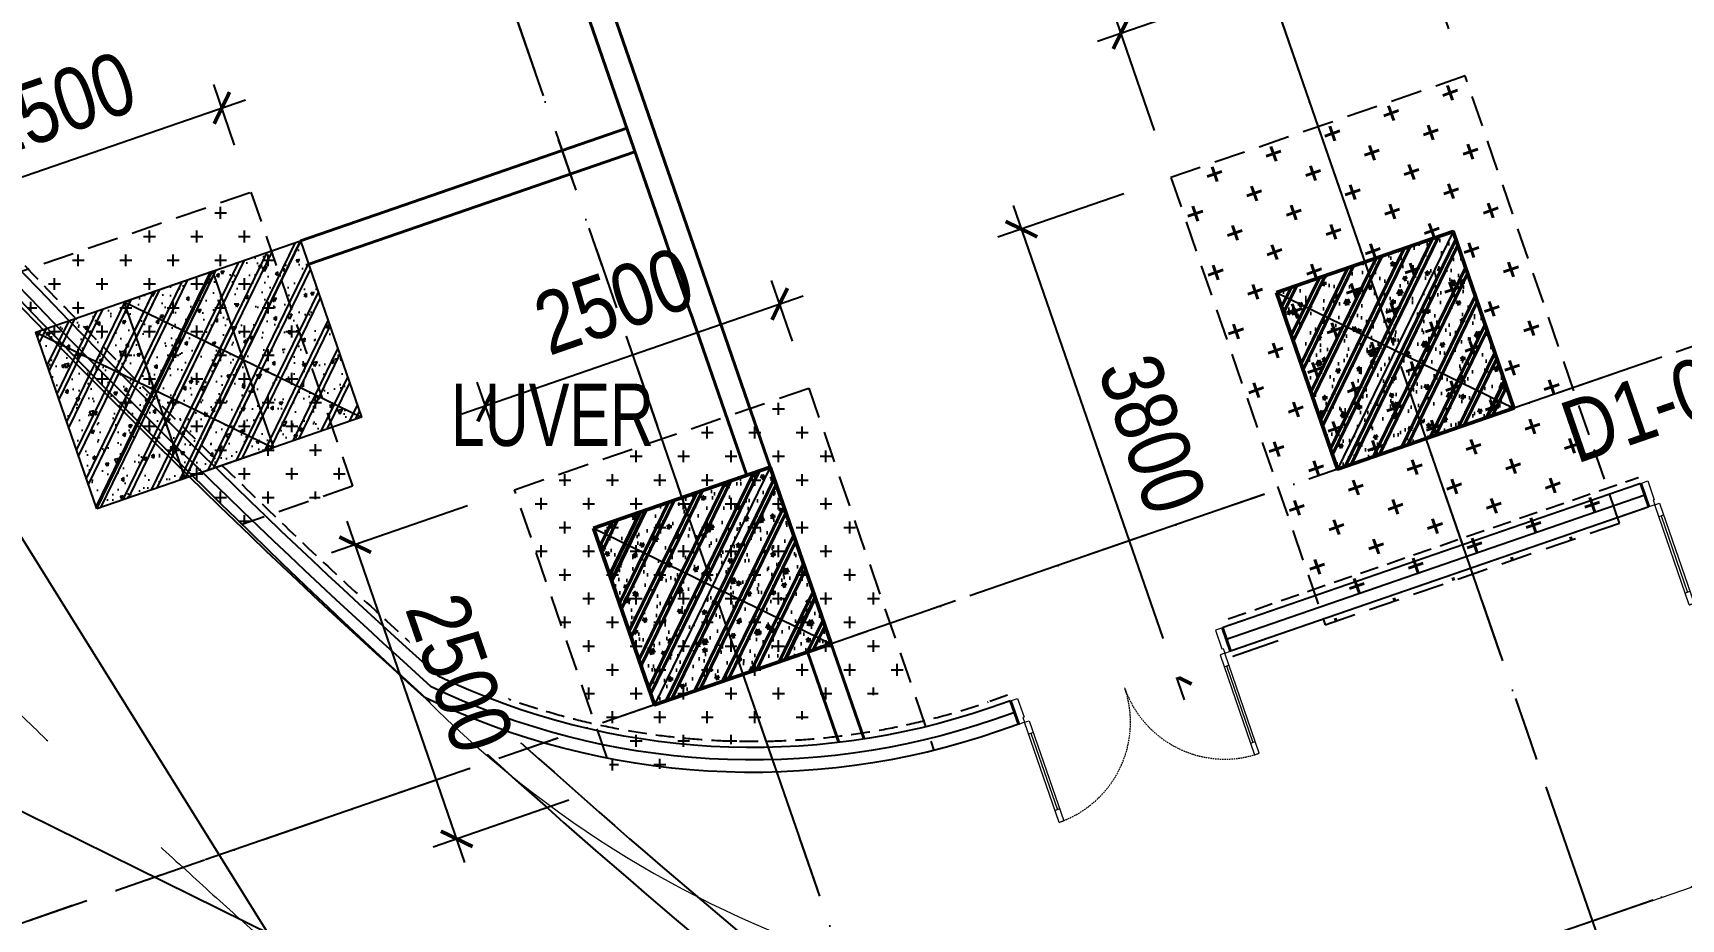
# Model space of a CAD drawing. Header units: millimetres. Extents: x -1534340 to 1713810, y -1348191 to 1114081.
# Drawn here: x 1240370 to 1253604, y -320281 to -313164 of the extents above; entities that cross this region are included whole.
import ezdxf
from ezdxf.enums import TextEntityAlignment as Align

# ---------------------------------------------------------------- set-up
doc = ezdxf.new("R2010")
doc.units = ezdxf.units.MM
doc.header["$LTSCALE"] = 100
doc.set_wipeout_variables(frame=1)
doc.header["$PDMODE"] = 32
doc.header["$PDSIZE"] = 2.5
for name, pattern in [('CENTER2', [1.125, 0.75, -0.125, 0.125, -0.125]), ('DASHED', [4.5, 3, -1.5]), ('HIDDEN', [0.375, 0.25, -0.125]), ('HIDDEN2', [0.1875, 0.125, -0.0625]), ('xref.asix of  podium$0$xref.asix of  podium$0$DASHDOT', [1, 0.5, -0.25, 0, -0.25]), ('Xref.Asix of Basement B2$0$HIDDEN', [0.375, 0.25, -0.125])]:
    doc.linetypes.add(name, pattern=pattern)
for name, color, linetype, lineweight in [('0-Hatch', 250, 'Continuous', 40), ('ccu12-Tencaukien', 9, 'Continuous', 15), ('CUA', 37, 'Continuous', 13), ('KT-Chu viet', 255, 'Continuous', 20), ('KT-Net cat', 1, 'Continuous', 40), ('KT-Net cot vach', 6, 'Continuous', 50), ('KT-Net thay', 7, 'Continuous', 15)]:
    doc.layers.add(name, color=color, linetype=linetype, lineweight=lineweight)
for name, color, linetype in [('0-khuat', 3, 'HIDDEN'), ('A-GLAZ', 135, 'Continuous'), ('ccu11-Khuat', 9, 'DASHED'), ('ccu11-Manh', 8, 'Continuous'), ('ccu12-Hatch', 250, 'Continuous'), ('ccu12-Manh', 8, 'Continuous'), ('ccu12-Text', 31, 'Continuous'), ('ccu12-Thay', 7, 'Continuous'), ('ccu12-Truc', 13, 'CENTER2'), ('KC2-DIM', 251, 'Continuous'), ('KT-Kich thuoc', 9, 'Continuous'), ('xref.asix of  podium$0$xref.asix of  podium$0$AUDIT_I_220805193045-5', 6, 'Continuous'), ('xref.asix of  podium$0$xref.asix of  podium$0$KC2-DIM', 251, 'Continuous'), ('xref.asix of  podium$0$xref.asix of  podium$0$KT-Kich thuoc', 9, 'Continuous'), ('xref.asix of  podium$0$xref.asix of  podium$0$KT-Luoi truc South Tower', 8, 'xref.asix of  podium$0$xref.asix of  podium$0$DASHDOT'), ('xref.asix of  podium$0$xref.asix of  podium$0$KT-Net cot vach', 6, 'Continuous'), ('Xref_ST_MBDV Cot vach 30.7.2022|Xref_ST_MBDV Cot vach 30.7.2022|Xref_ST_MBDV Cot vach 30.7.2022|Xref_ST_MBDV Cot vach 30.7.2022|KC-Betong', 6, 'Continuous')]:
    doc.layers.add(name, color=color, linetype=linetype)
doc.layers.add('Xref.Asix of Basement B2$0$KT-Chi gioi XD', color=7, linetype='Xref.Asix of Basement B2$0$HIDDEN', true_color=0x0066cc)
doc.styles.add('Arial Narrow', font='ARIALN.TTF')
doc.styles.add('Xref_ST_MBDV Cot vach 30.7.2022$0$Arial', font='arial.ttf', dxfattribs={"width": 0.7})
doc.dimstyles.new('ccu12-200', dxfattribs={"dimscale": 200, "dimtxt": 2.5, "dimasz": 1, "dimexe": 1, "dimexo": 2, "dimgap": 1, "dimtad": 1, "dimdec": 0, "dimrnd": 5, "dimdsep": 46, "dimtxsty": 'Arial Narrow', "dimblk": 'ARCHTICK', "dimcen": -1, "dimdle": 1, "dimclrd": 256, "dimclre": 256, "dimclrt": 3, "dimadec": 0, "dimazin": 2, "dimtfac": 0.1, "dimtdec": 0, "dimtmove": 0, "dimatfit": 1, "dimldrblk": 'ARCHTICK', "dimfxl": 1, "dimtvp": 0.8333333333333334, "dimtolj": 1, "dimtzin": 12, "dimarcsym": 0})
pattern_1 = [(49.99999999999999, (550, -550), (286.9040730403014, -25.10085399303804), [30, -330]), (355, (550, -550), (-55.50053344520001, 300.8768534800047), [24, -264]), (100.4514, (573.908672, -552.091736), (231.4037526856086, 275.7758168243814), [25.496076, -280.4568448]), (46.18420000000001, (550, -470), (426.8964194502578, -66.20760573160723), [45, -495]), (96.6356, (585.574698, -475.5173228), (373.8650822194813, 389.6471483601767), [38.2441152, -420.6852]), (351.1842, (550, -470), (373.8647780534509, 389.6474403701299), [36, -396]), (21, (590, -490), (238.7628208473847, -161.0475562661355), [30, -330]), (326.0000000000001, (590, -490), (97.32613276863269, 290.0600180187412), [24, -264]), (71.4514, (609.8968932, -503.4206424), (336.089051432596, 129.012198683981), [25.496076, -280.4568448]), (37.50000000000001, (550, -550), (4.863942126916267, 133.1575415325246), [0, -260.8, 0, -268, 0, -265]), (7.499999999999999, (550, -550), (105.2278149768594, 157.7646847529441), [0, -152.8, 0, -254.8, 0, -101]), (327.5, (460.8, -550), (213.5289744689636, -9.021948693751902), [0, -100, 0, -312, 0, -414]), (317.5, (420.8, -550), (233.2744677369545, 40.04199293292709), [0, -130, 0, -207.2, 0, -294]), (45, (550, -550), (-120.2081528017131, 120.2081528017131), []), (45, (550, -501), (-120.2081528017131, 120.2081528017131), [])]
pattern_2 = [(49.99999999999999, (550.0000000000146, 1549.999999999985), (286.9040730403014, -25.10085399303804), [30, -330]), (355, (550.0000000000146, 1549.999999999985), (-55.50053344520001, 300.8768534800047), [24, -264]), (100.4514, (573.9086720000146, 1547.908263999985), (231.4037526856086, 275.7758168243814), [25.496076, -280.4568448]), (46.18420000000001, (550.0000000000146, 1629.999999999985), (426.8964194502578, -66.20760573160723), [45, -495]), (96.6356, (585.5746980000147, 1624.482677199985), (373.8650822194813, 389.6471483601767), [38.2441152, -420.6852]), (351.1842, (550.0000000000146, 1629.999999999985), (373.8647780534509, 389.6474403701299), [36, -396]), (21, (590.0000000000146, 1609.999999999985), (238.7628208473847, -161.0475562661355), [30, -330]), (326.0000000000001, (590.0000000000146, 1609.999999999985), (97.32613276863269, 290.0600180187412), [24, -264]), (71.4514, (609.8968932000146, 1596.579357599985), (336.089051432596, 129.012198683981), [25.496076, -280.4568448]), (37.50000000000001, (550.0000000000146, 1549.999999999985), (4.863942126916267, 133.1575415325246), [0, -260.8, 0, -268, 0, -265]), (7.499999999999999, (550.0000000000146, 1549.999999999985), (105.2278149768594, 157.7646847529441), [0, -152.8, 0, -254.8, 0, -101]), (327.5, (460.8000000000145, 1549.999999999985), (213.5289744689636, -9.021948693751902), [0, -100, 0, -312, 0, -414]), (317.5, (420.8000000000145, 1549.999999999985), (233.2744677369545, 40.04199293292709), [0, -130, 0, -207.2, 0, -294]), (45, (550.0000000000146, 1549.999999999985), (-120.2081528017131, 120.2081528017131), []), (45, (550.0000000000146, 1598.999999999985), (-120.2081528017131, 120.2081528017131), [])]

# ---------------------------------------------------------------- blocks, each defined once
blk = doc.blocks.new('MBKC-T1-PN')
at = {"layer": '0-Hatch', "ltscale": 2}
h = blk.add_hatch(dxfattribs=at)
h.set_pattern_fill('CROSS', color=256, scale=1000, angle=109.047137953997, style=0)
h.set_pattern_definition([(109.0471379539969, (4052552.280901732, -6953718.288315989), (-317.8990851971258, 154.7261181275824), [124.9999999999995, -374.9999999999979]), (199.0471379539969, (4052590.962431265, -6953638.81354469), (-154.7261181275824, -317.8990851971258), [124.9999999999995, -374.9999999999978])])
h.paths.add_polyline_path([(16906.08992717974, -13576.04895321344), (18146.20537384273, -17168.00018881616), (20509.33139757463, -16352.13537405676), (19269.21595091117, -12760.18413845403)])
at = {"layer": 'ccu12-Hatch', "ltscale": 0.5}
h = blk.add_hatch(dxfattribs=at)
h.set_pattern_fill('CROSS', color=256, scale=30)
h.set_pattern_definition([(0, (-1047218.43611474, 306420.8296897365), (190.5, 190.5), [95.25, -285.75]), (90, (-1047170.81111474, 306373.2046897365), (-190.5, 190.5), [95.25, -285.75])])
edge = h.paths.add_edge_path()
edge.add_arc((58102.95796394604, 33557.60974484443), 69708.63666335103, 223.4577280282086, 225.7354217997561)
edge.add_line((9448.233218529494, -16362.44419553946), (10335.43007841543, -16056.1411397903))
edge.add_line((10335.43007841543, -16056.1411397903), (9519.565243067686, -13693.01512316678))
edge.add_line((9519.565243067686, -13693.01512316678), (7502.71118444996, -14389.33021295874))
h = blk.add_hatch(dxfattribs=at)
h.set_pattern_fill('CROSS', color=256, scale=30)
h.set_pattern_definition([(0, (-1042739.112906, 304846.4414826119), (190.5, 190.5), [95.25, -285.75]), (90, (-1042691.487906, 304798.8164826119), (-190.5, 190.5), [95.25, -285.75])])
h.paths.add_polyline_path([(11635.76243518363, -16083.26816563919), (13998.88845180697, -15267.40333029133), (14814.75328715472, -17630.52934691485), (12451.62727053137, -18446.39418226283)])
at = {"layer": '0-khuat', "ltscale": 10}
blk.add_lwpolyline([(20509.33139757463, -16352.13537405676), (19269.21595091117, -12760.18413845403), (16906.08992717974, -13576.04895321344), (18146.20537384273, -17168.00018881616)], close=True, dxfattribs=at)
for points in [[(7502.711184450192, -14389.33021295868), (9519.565243067686, -13693.01512316678), (10335.43007841543, -16056.1411397903), (9448.233218529494, -16362.44419553946)], [(12380.57729404117, -18240.60023129178), (11635.76243518363, -16083.26816563919), (13998.88845180697, -15267.40333029133), (15003.44672083901, -18177.07375352056)]]:
    blk.add_lwpolyline(points, dxfattribs=at)
at = {"layer": 'ccu11-Khuat', "ltscale": 0.5, "elevation": -0.1248620286703281}
blk.add_lwpolyline([(100590.5864808073, -35426.61506945355), (55455.55192690738, -35426.61506945355, -0.3269618123751123), (50827.94980508671, -32029.33521380113), (46319.23951797537, -19000.21078809898, 0.4276624970093012), (30482.82222025329, -12597.84133938845), (15440.22126940242, -17787.66880758357, -0.1965409036496166), (11052.14983252855, -17540.17514300876, -0.04529122358984782), (3605.473727127304, -9503.081798993808), (-504.3626536345109, -3435.722267398494, -0.3990343803495413), (1771.304140177555, 352.6720043509267), (31190.7288702894, 10495.31749677, -0.1204403028230274), (42591.70211395179, 11817.81507882464), (58406.76826363965, 7707.460248947376, -0.2262547279600852), (60280.00056402339, 6012.837931064423), (65645.2552123724, -9495.342720050656, 0.2916469557633262), (69738.37575314008, -12326.61538209155), (89786.80552536738, -12326.61538209155)], format="xyb", dxfattribs=at)
at = {"layer": 'ccu12-Manh', "ltscale": 0.5, "elevation": -0.1248620286703281}
for points in [[(3555.81083976035, -9847.334145018423), (16152.14204682759, -30081.15317509143)], [(-1771.655807919335, -13997.69332633715), (19630.15274905856, -24572.73761660088)]]:
    blk.add_lwpolyline(points, dxfattribs=at)
at = {"layer": 'ccu12-Thay', "ltscale": 0.5, "elevation": -0.1248620286703281}
blk.add_lwpolyline([(100592.7780615496, -35676.61506945355), (55455.39655799186, -35676.61506945355, -0.3267809868965265), (50590.58009542292, -32107.86709642987), (46084.84347490547, -19087.33587578748, 0.427810969143063), (30575.27555690287, -12830.40478876728), (15521.75718290871, -18023.99886239826, -0.1981128104978065), (10911.61054585082, -17750.02456894092, -0.0454709095100691), (3402.789631705265, -9649.635404628643), (-737.5713195712306, -3537.212389550812, -0.4024491153328594), (1696.951964988839, 591.4787324376521), (31106.50964570185, 10730.72245935566)], format="xyb", dxfattribs=at)
at = {"layer": 'ccu12-Thay', "ltscale": 0.5}
for radius, start, end in [(69708.63666396195, 218.510416025799, 236.5019412990774), (69458.63666396195, 227.9621437169, 236.4949248749241)]:
    blk.add_arc((58102.95796438283, 33557.60974527191, -0.1248620286703281), radius, start, end, dxfattribs=at)
blk = doc.blocks.new('Grid-ST-flat-3')
at = {"layer": 'ccu12-Truc', "ltscale": 30}
for p, q in [((318967.803845129, -47377.27003148972), (338057.0955847397, -102668.7840106485)), ((313485.3514865385, -49270.07644942671), (332574.6432264913, -104561.5904295773)), ((377595.9390357225, -60477.92775269796), (312746.7367284151, -82866.99351539748)), ((352142.8453968058, -64928.08572440385), (311408.7183977929, -78991.46684835991))]:
    blk.add_line(p, q, dxfattribs=at)
blk = doc.blocks.new('*U151')
h = blk.add_hatch()
h.set_pattern_fill('VATLIEU04', color=250, scale=40, style=0, pattern_type=2)
h.set_pattern_definition(pattern_1)
h.paths.add_polyline_path([(-475, 475), (1025, 475), (1025, -1025), (-475, -1025)])
at = {"color": 6, "ltscale": 0.25}
blk.add_lwpolyline([(-475, 475), (1025, 475), (1025, -1025), (-475, -1025)], close=True, dxfattribs=at)
at = {"layer": 'Defpoints', "linetype": 'ByBlock', "ltscale": 30}
for p, q in [((1025, 475), (-475, -1025)), ((-475, 475), (1025, -1025))]:
    blk.add_line(p, q, dxfattribs=at)
blk = doc.blocks.new('*U148')
h = blk.add_hatch()
h.set_pattern_fill('VATLIEU04', color=250, scale=40, style=0, pattern_type=2)
h.set_pattern_definition(pattern_2)
h.paths.add_polyline_path([(-475, -474.9999999999998), (1025, -475.0000000000146), (1025.000000000015, 1024.999999999985), (-474.9999999999854, 1025)])
at = {"color": 6, "ltscale": 0.25}
blk.add_lwpolyline([(-475, -474.9999999999998), (1025, -475.0000000000146), (1025.000000000015, 1024.999999999985), (-474.9999999999854, 1025)], close=True, dxfattribs=at)
at = {"layer": 'Defpoints', "linetype": 'ByBlock', "ltscale": 30}
for p, q in [((1025, -475.0000000000146), (-474.9999999999854, 1025)), ((-475, -474.9999999999998), (1025.000000000015, 1024.999999999985))]:
    blk.add_line(p, q, dxfattribs=at)
blk = doc.blocks.new('MBDV-B1-T1-PN')
at = {"layer": 'KT-Net cot vach', "rotation": 19.04713795399666}
for p in [(18358.02121345303, -14793.89360237541), (12875.56885498972, -16686.700020271)]:
    blk.add_blockref('*U151', p, dxfattribs=at)
at = {"layer": 'Xref_ST_MBDV Cot vach 30.7.2022|Xref_ST_MBDV Cot vach 30.7.2022|Xref_ST_MBDV Cot vach 30.7.2022|Xref_ST_MBDV Cot vach 30.7.2022|KC-Betong', "linetype": 'ByBlock', "xscale": -1, "rotation": 289.0471379540017}
blk.add_blockref('*U148', (8575.735922489548, -15632.19954286935, -1.28226888829186e-09), dxfattribs=at)
blk = doc.blocks.new('*U705')
at = {"layer": 'ccu12-Tencaukien', "color": 8, "ltscale": 10000}
blk.add_line((360.6565736538532, -155.3215232637356), (354.4065714950475, -155.3215232637356), dxfattribs=at)
at = {"layer": 'ccu12-Text', "color": 2, "style": 'Arial Narrow', "width": 0.8}
blk.add_attdef('SH', text='', height=300, dxfattribs=at).set_placement((275.6048113084853, 5.864471777974813), align=Align.BOTTOM_RIGHT)
at = {"layer": 'ccu12-Text', "color": 31, "style": 'Arial Narrow', "width": 0.8}
for tag, p in [('(', (507.5315725744504, -75.41116959831947)), ('KT', (632.605666770517, -75.41116959831947)), (')', (962.8971199221714, -75.41116959831947))]:
    blk.add_attdef(tag, text='', height=250, dxfattribs=at).set_placement(p, align=Align.BOTTOM_LEFT)
blk = doc.blocks.new('_ARCHTICK')
at = {"color": 0, "linetype": 'ByBlock', "const_width": 0.15}
blk.add_lwpolyline([(-0.5, -0.5), (0.5, 0.5)], dxfattribs=at)
blk = doc.blocks.new('*D1323')
at = {"layer": 'Defpoints', "color": 0, "ltscale": 0.5, "transparency": 16777216}
for p in [(1251469.47584001, -312349.2815444039), (1251870.086820034, -313509.6373068977), (1249506.961007137, -314325.5027323341)]:
    blk.add_point(p, dxfattribs=at)
at = {"layer": 'KC2-DIM', "lineweight": -2, "ltscale": 0.5, "transparency": 16777216}
for p, q in [((1251739.548351964, -313131.5371768342), (1251404.206605975, -312160.2314793723)), ((1248917.299962081, -313230.4162038752), (1251658.525905041, -312284.012310369)), ((1249376.422539067, -313947.4026022706), (1249041.080793078, -312976.0969048087))]:
    blk.add_line(p, q, dxfattribs=at)
at = {"layer": 'KC2-DIM', "lineweight": -2, "ltscale": 0.5, "transparency": 16777216, "xscale": 200, "yscale": 200, "zscale": 200}
for p, rotation in [((1251469.47584001, -312349.2815444039), 19.0471522611445), ((1249106.350027113, -313165.1469698403), 199.0471522611445)]:
    blk.add_blockref('_ARCHTICK', p, dxfattribs=dict(at, rotation=rotation))
at = {"layer": 'KC2-DIM', "color": 3, "ltscale": 0.5, "transparency": 16777216, "insert": (1250139.331929957, -312326.8545507599), "char_height": 500, "attachment_point": 5, "rotation": 19.0471522611445, "style": 'Arial Narrow', "bg_fill": 3, "box_fill_scale": 1.1, "bg_fill_color": 256, "bg_fill_true_color": 13158600, "bg_fill_transparency": 0}
blk.add_mtext('\\A1;2500', dxfattribs=at)
blk = doc.blocks.new('*D1324')
at = {"layer": 'Defpoints', "color": 0, "ltscale": 0.5, "transparency": 16777216}
for p in [(1249506.961007137, -314325.5027323341), (1250747.0764538, -317917.4539679369), (1249547.434656129, -318331.6283890728)]:
    blk.add_point(p, dxfattribs=at)
at = {"layer": 'KC2-DIM', "lineweight": -2, "ltscale": 0.5, "transparency": 16777216}
for p, q in [((1249128.860877074, -314456.0412004039), (1248118.269144435, -314804.946387505)), ((1248242.049975432, -314550.6270884383), (1249612.703890164, -318520.6784541044)), ((1250368.976323737, -318047.9924360067), (1249358.384591098, -318396.8976231077))]:
    blk.add_line(p, q, dxfattribs=at)
at = {"layer": 'KC2-DIM', "lineweight": -2, "ltscale": 0.5, "transparency": 16777216, "xscale": 200, "yscale": 200, "zscale": 200}
for p, rotation in [((1248307.319209466, -314739.6771534701), 109.0471522611391), ((1249547.434656129, -318331.6283890728), 289.0471522611391)]:
    blk.add_blockref('_ARCHTICK', p, dxfattribs=dict(at, rotation=rotation))
at = {"layer": 'KC2-DIM', "color": 3, "ltscale": 0.5, "transparency": 16777216, "insert": (1249357.73663916, -316387.0717676677), "char_height": 500, "attachment_point": 5, "rotation": 289.0471522611391, "style": 'Arial Narrow', "bg_fill": 3, "box_fill_scale": 1.1, "bg_fill_color": 256, "bg_fill_true_color": 13158600, "bg_fill_transparency": 0}
blk.add_mtext('\\A1;3800', dxfattribs=at)
blk = doc.blocks.new('*D1355')
at = {"layer": 'Defpoints', "color": 0, "ltscale": 0.5, "transparency": 16777216}
for p in [(1239757.310313142, -315258.3337237865), (1238478.186745364, -315699.9487420606), (1240573.17514849, -317621.4597404101)]:
    blk.add_point(p, dxfattribs=at)
at = {"layer": 'KC2-DIM', "lineweight": -2, "ltscale": 0.5, "transparency": 16777216}
for p, q in [((1239379.210150482, -315388.8720974422), (1238289.136664034, -315765.2179288885)), ((1239359.32076754, -318252.1248400141), (1238412.917558536, -315510.8986607307)), ((1240195.07498583, -317751.9981140658), (1239105.001499382, -318128.343945512))]:
    blk.add_line(p, q, dxfattribs=at)
at = {"layer": 'KC2-DIM', "lineweight": -2, "ltscale": 0.5, "transparency": 16777216, "xscale": 200, "yscale": 200, "zscale": 200}
for p, rotation in [((1238478.186745364, -315699.9487420606), 109.0471379540024), ((1239294.051580712, -318063.0747586842), 289.0471379540024)]:
    blk.add_blockref('_ARCHTICK', p, dxfattribs=dict(at, rotation=rotation))
at = {"layer": 'KC2-DIM', "color": 3, "ltscale": 0.5, "transparency": 16777216, "insert": (1239316.478906502, -316732.9308542325), "char_height": 500, "attachment_point": 5, "rotation": 289.0471379540024, "style": 'Arial Narrow', "bg_fill": 3, "box_fill_scale": 1.1, "bg_fill_color": 256, "bg_fill_true_color": 13158600, "bg_fill_transparency": 0}
blk.add_mtext('\\A1;2500', dxfattribs=at)
blk = doc.blocks.new('*D1356')
at = {"layer": 'Defpoints', "color": 0, "ltscale": 0.5, "transparency": 16777216}
for p in [(1241887.108280069, -313766.6417651734), (1242120.436329766, -314442.4688884388, -1.28226888829186e-09), (1239757.310313142, -315258.3337237865, -1.28226888829186e-09)]:
    blk.add_point(p, dxfattribs=at)
at = {"layer": 'KC2-DIM', "lineweight": -2, "ltscale": 0.5, "transparency": 16777216}
for p, q in [((1241989.89795611, -314064.368725779), (1241821.839093241, -313577.5916838435)), ((1239334.932182116, -314647.7757873491), (1242076.158361399, -313701.3725783455)), ((1239626.771939487, -314880.2335611267), (1239458.713076618, -314393.4565191914))]:
    blk.add_line(p, q, dxfattribs=at)
at = {"layer": 'KC2-DIM', "lineweight": -2, "ltscale": 0.5, "transparency": 16777216, "xscale": 200, "yscale": 200, "zscale": 200}
for p, rotation in [((1241887.108280069, -313766.6417651734), 19.04713795400113), ((1239523.982263446, -314582.5066005213), 199.0471379540011)]:
    blk.add_blockref('_ARCHTICK', p, dxfattribs=dict(at, rotation=rotation))
at = {"layer": 'KC2-DIM', "color": 3, "ltscale": 0.5, "transparency": 16777216, "insert": (1240556.964375617, -313744.2144393833), "char_height": 500, "attachment_point": 5, "rotation": 19.04713795400113, "style": 'Arial Narrow', "bg_fill": 3, "box_fill_scale": 1.1, "bg_fill_color": 256, "bg_fill_true_color": 13158600, "bg_fill_transparency": 0}
blk.add_mtext('\\A1;2500', dxfattribs=at)
blk = doc.blocks.new('*D1317')
at = {"layer": 'Defpoints', "color": 0, "ltscale": 0.5, "transparency": 16777216}
for p in [(1244236.633521881, -316832.7219309111), (1242957.509954103, -317274.3369491852, 1.278379777673872e-09), (1245052.498357229, -319195.8479475346)]:
    blk.add_point(p, dxfattribs=at)
at = {"layer": 'KC2-DIM', "lineweight": -2, "ltscale": 0.5, "transparency": 16777216}
for p, q in [((1243858.533359222, -316963.2603045668, 1.278379777673872e-09), (1242768.459872773, -317339.606136013, 1.278379777673872e-09)), ((1243838.643976279, -319826.5130471386, 1.278379777673872e-09), (1242892.240767275, -317085.2868678553, 1.278379777673872e-09)), ((1244674.39819457, -319326.3863211903, 1.278379777673872e-09), (1243584.324708121, -319702.7321526366, 1.278379777673872e-09))]:
    blk.add_line(p, q, dxfattribs=at)
at = {"layer": 'KC2-DIM', "lineweight": -2, "ltscale": 0.5, "transparency": 16777216, "xscale": 200, "yscale": 200, "zscale": 200}
for p, rotation in [((1242957.509954103, -317274.3369491852, 1.278379777673872e-09), 109.0471379540024), ((1243773.374789451, -319637.4629658088, 1.278379777673872e-09), 289.0471379540024)]:
    blk.add_blockref('_ARCHTICK', p, dxfattribs=dict(at, rotation=rotation))
at = {"layer": 'KC2-DIM', "color": 3, "ltscale": 0.5, "transparency": 16777216, "insert": (1243795.802115241, -318307.3190613569, 1.278379777673872e-09), "char_height": 500, "attachment_point": 5, "rotation": 289.0471379540024, "style": 'Arial Narrow', "bg_fill": 3, "box_fill_scale": 1.1, "bg_fill_color": 256, "bg_fill_true_color": 13158600, "bg_fill_transparency": 0}
blk.add_mtext('\\A1;2500', dxfattribs=at)
blk = doc.blocks.new('*D1318')
at = {"layer": 'Defpoints', "color": 0, "ltscale": 0.5, "transparency": 16777216}
for p in [(1246366.431488808, -315341.0299722977, 1.278379777673872e-09), (1246599.759538505, -316016.8570955631), (1244236.633521881, -316832.7219309111)]:
    blk.add_point(p, dxfattribs=at)
at = {"layer": 'KC2-DIM', "lineweight": -2, "ltscale": 0.5, "transparency": 16777216}
for p, q in [((1246469.221164849, -315638.7569329034, 1.278379777673872e-09), (1246301.16230198, -315151.9798909678, 1.278379777673872e-09)), ((1243814.255390855, -316222.1639944735, 1.278379777673872e-09), (1246555.481570138, -315275.7607854698, 1.278379777673872e-09)), ((1244106.095148226, -316454.6217682514, 1.278379777673872e-09), (1243938.036285357, -315967.8447263158, 1.278379777673872e-09))]:
    blk.add_line(p, q, dxfattribs=at)
at = {"layer": 'KC2-DIM', "lineweight": -2, "ltscale": 0.5, "transparency": 16777216, "xscale": 200, "yscale": 200, "zscale": 200}
for p, rotation in [((1246366.431488808, -315341.0299722977, 1.278379777673872e-09), 19.04713795400113), ((1244003.305472184, -316156.8948076456, 1.278379777673872e-09), 199.0471379540011)]:
    blk.add_blockref('_ARCHTICK', p, dxfattribs=dict(at, rotation=rotation))
at = {"layer": 'KC2-DIM', "color": 3, "ltscale": 0.5, "transparency": 16777216, "insert": (1245036.287584356, -315318.6026465076, 1.278379777673872e-09), "char_height": 500, "attachment_point": 5, "rotation": 19.04713795400113, "style": 'Arial Narrow', "bg_fill": 3, "box_fill_scale": 1.1, "bg_fill_color": 256, "bg_fill_true_color": 13158600, "bg_fill_transparency": 0}
blk.add_mtext('\\A1;2500', dxfattribs=at)
blk = doc.blocks.new('*U2802')
h = blk.add_hatch()
h.set_pattern_fill('VATLIEU04', color=250, scale=40, style=0, pattern_type=2)
h.set_pattern_definition(pattern_1)
h.paths.add_polyline_path([(-475, 475), (1025, 475), (1025, -1025), (-475, -1025)])
at = {"color": 6, "ltscale": 0.25}
blk.add_lwpolyline([(-475, 475), (1025, 475), (1025, -1025), (-475, -1025)], close=True, dxfattribs=at)
at = {"layer": 'Defpoints', "linetype": 'ByBlock', "ltscale": 30}
for p, q in [((1025, 475), (-475, -1025)), ((-475, 475), (1025, -1025))]:
    blk.add_line(p, q, dxfattribs=at)
blk = doc.blocks.new('*U2752')
h = blk.add_hatch()
h.set_pattern_fill('VATLIEU04', color=250, scale=40, style=0, pattern_type=2)
h.set_pattern_definition(pattern_2)
h.paths.add_polyline_path([(-475, -474.9999999999998), (1025, -475.0000000000146), (1025.000000000015, 1024.999999999985), (-474.9999999999854, 1025)])
at = {"color": 6, "ltscale": 0.25}
blk.add_lwpolyline([(-475, -474.9999999999998), (1025, -475.0000000000146), (1025.000000000015, 1024.999999999985), (-474.9999999999854, 1025)], close=True, dxfattribs=at)
at = {"layer": 'Defpoints', "linetype": 'ByBlock', "ltscale": 30}
for p, q in [((1025, -475.0000000000146), (-474.9999999999854, 1025)), ((-475, -474.9999999999998), (1025.000000000015, 1024.999999999985))]:
    blk.add_line(p, q, dxfattribs=at)
blk = doc.blocks.new('xref.asix of  podium$0$xref.asix of  podium$0$MBCot-PN-flat-22')
at = {"layer": 'xref.asix of  podium$0$xref.asix of  podium$0$AUDIT_I_220805193045-5', "linetype": 'ByBlock', "xscale": -1, "rotation": 289.0471379540017}
blk.add_blockref('*U2752', (9284.67389166914, -15387.44053781207, -1.278672801105149e-09), dxfattribs=at)
at = {"layer": 'xref.asix of  podium$0$xref.asix of  podium$0$KT-Net cot vach', "rotation": 19.04713795399666}
for p in [(18358.02137764543, -14793.89404792245), (12875.56901918165, -16686.70046581817)]:
    blk.add_blockref('*U2802', p, dxfattribs=at)
blk = doc.blocks.new('xref.asix of  podium$0$xref.asix of  podium$0$Asix South Tower')
at = {"layer": 'xref.asix of  podium$0$xref.asix of  podium$0$KT-Luoi truc South Tower', "ltscale": 10}
for p, q in [((-96619.7954368554, 52578.15580300265), (-86717.78747198917, 23897.31110340136)), ((-102102.2477954458, 50685.34938506573), (-92200.23983057961, 22004.50468546432)), ((-37736.78259606101, 39354.25279267691), (-105450.5498458836, 15976.20623329247)), ((-63379.59196258523, 34838.60071623721), (-106788.5681758225, 19851.73290062346))]:
    blk.add_line(p, q, dxfattribs=at)
blk = doc.blocks.new('*U229')
for p, q in [((-750.0000006001499, -89.99999376962445), (-750.0000002678631, -49.99999376962445)), ((-100.0000005815018, -69.99999916928329), (-750.0000004340067, -69.99999376962447)), ((-100.0000007476451, -89.99999916928329), (-100.0000004153583, -49.99999916928324)), ((-750.0000140577612, -1709.999993474634), (-750.0000143900478, -1749.999993474634)), ((-100.000014205256, -1709.999998874293), (-100.000014537543, -1749.999998874293)), ((-100.0000143713997, -1729.999998874293), (-750.0000142239046, -1729.999993474634))]:
    blk.add_line(p, q)
for points in [[(200.0743172259394, -1.662050658534054e-06), (200.0743167275093, -60.00000166205076), (39.99999950156996, -60.00000033228665), (39.99999958464161, -50.00000033228666), (-4.153583654832593e-07, -50.00000000000004), (0, 0)], [(-4.153583654832593e-07, -50.00000000000004), (-7.476450480173313e-07, -89.99999999999991), (-850.0000006001497, -89.99999293890771), (-850.0000002678632, -49.99999293890765)], [(-1.453754297586763e-05, -1749.99999970501), (-1.420525627215952e-05, -1709.99999970501), (-850.0000140577612, -1709.999992643918), (-850.0000143900479, -1749.999992643918)], [(200.0743022730383, -1800.000001367061), (200.0743027714681, -1740.000001367061), (39.99998554552879, -1740.000000037296), (39.99998546245713, -1750.000000037296), (-1.453754297586763e-05, -1749.99999970501), (-1.4952901284504e-05, -1799.99999970501)]]:
    blk.add_lwpolyline(points, close=True)
at = {"linetype": 'HIDDEN2'}
for centre, radius, start, end in [((-4.149984540215146e-07, -49.99999999977504), 849.9999998530717, 180.0000387917871, 269.9999995240346), ((-1.45360581755849e-05, -1749.999999706382), 849.9999998541881, 89.99999952403472, 179.9999602562852)]:
    blk.add_arc(centre, radius, start, end, dxfattribs=at)
blk = doc.blocks.new('KHHFG')
blk.add_wipeout([(-79.69310521042735, 1884.3051469641268), (238.38225596414281, 1884.1721134116024), (264.0597370685214, 84.12191911410127), (-70.30110177054587, 84.28075590259641)]).dxf.layer = 'KT-Kich thuoc'
at = {"layer": 'KT-Net cat'}
for p, q in [((199.9999999995925, 1884.172113411594), (-4.074536263942719e-10, 1884.172113411594)), ((199.9999999999418, 84.17211341165239), (0, 84.17211341159418))]:
    blk.add_line(p, q, dxfattribs=at)
at = {"layer": 'CUA', "xscale": -1, "rotation": 359.999999524041}
blk.add_blockref('*U229', (199.9999999997672, 1884.175758171012), dxfattribs=at)
blk = doc.blocks.new('312')
at = {"layer": 'A-GLAZ', "elevation": -0.0003900927901394197}
for points in [[(1482695.170606643, -315227.088742006), (1474934.009074506, -317904.7566158127, -0.1974962957369978), (1470412.753082226, -317641.4324847461, -0.04539954982376057), (1462928.730589897, -309566.3053070569), (1458800.456753551, -303471.7265235217, -0.4011286979834114), (1461171.591087839, -299479.322703269), (1490585.061904023, -289338.7298831512, -0.1205241289836079), (1502064.862544526, -288009.8450183984), (1511023.476528744, -290338.1996335805)], [(1482662.536012, -315132.5636993432), (1474901.394709103, -317810.2245938868, -0.1968635698068651), (1470468.949126356, -317557.4738984575, -0.0453275073921259), (1463009.803874314, -309507.6833425581), (1458893.779493846, -303431.1884548272, -0.3997484162930124), (1461201.321617093, -299574.8489596067), (1490618.750154378, -289432.8916749404, -0.1204683313511788), (1502045.996502877, -288108.2639567229), (1510996.834815657, -290434.5976654891)], [(1482727.805201287, -315321.6137846687), (1474966.623439908, -317999.2886377386, -0.1981128104978065), (1470356.476802851, -317725.3143442812, -0.0454709095100691), (1462847.655888705, -309624.9251799689), (1458707.294937429, -303512.5021648911, -0.4024491153328594), (1461141.818221989, -299383.8110429026), (1490551.375902702, -289244.5673159846)]]:
    blk.add_lwpolyline(points, format="xyb", dxfattribs=at)
at = {"layer": 'KT-Net cat'}
for p, q in [((1467504.834779449, -299572.921076805), (1473134.302469261, -315878.4912655004)), ((1467315.784698453, -299638.1902645986), (1472945.252388265, -315943.7604532939))]:
    blk.add_line(p, q, dxfattribs=at)
for points, elevation in [([(1469363.917068689, -314059.3436170431), (1471982.531863336, -313155.2717441843)], -8.950194336193468e-10), ([(1469429.186256482, -314248.3936980396), (1472047.801051129, -313344.3218251808)], -8.950194336193468e-10), ([(1473623.821371591, -317296.3668750881), (1473887.80540037, -318060.9880341622)], 3.834360140440601e-10), ([(1473434.771290595, -317361.6360628817), (1473685.756940691, -318088.6078405852)], 3.834360140440601e-10)]:
    blk.add_lwpolyline(points, dxfattribs=dict(at, elevation=elevation))
at = {"layer": 'KT-Net thay', "elevation": -0.0003900927901394197}
blk.add_lwpolyline([(1470356.476802851, -317725.3143442814, 0.2439045336676132), (1477913.274494101, -320152.917462443), (1491140.185690091, -315592.797541359, -0.4300753487524684), (1502718.758598704, -320113.3322832688), (1506207.586487217, -330195.2337062185, 0.2618070915274689), (1514900.262814992, -335651.9048447938)], format="xyb", dxfattribs=at)
at = {"layer": 'Xref.Asix of Basement B2$0$KT-Chi gioi XD', "lineweight": 13, "ltscale": 100, "elevation": 5.81698447265444e-10, "flags": 128}
blk.add_lwpolyline([(1536926.640264262, -198350.2424992273), (1532230.491302837, -180477.3544005106), (1529880.439225305, -179665.453135843), (1520946.555464734, -186436.7923930833), (1497442.727665294, -204368.8174399087), (1473775.210144748, -221476.816780443, 0.6848770391189095), (1504207.768946995, -335272.7658475587), (1524578.328159441, -337428.6246088693), (1563007.448297967, -336214.0549381921), (1565857.79611658, -332567.4481481264)], format="xyb", close=True, dxfattribs=at)
at = {"layer": 'xref.asix of  podium$0$xref.asix of  podium$0$KC2-DIM'}
blk.add_blockref('xref.asix of  podium$0$xref.asix of  podium$0$MBCot-PN-flat-22', (1459444.866092697, -299975.2893285389), dxfattribs=at)
at = {"layer": 'xref.asix of  podium$0$xref.asix of  podium$0$KT-Kich thuoc'}
blk.add_blockref('xref.asix of  podium$0$xref.asix of  podium$0$Asix South Tower', (1566004.720627273, -342122.3205197669), dxfattribs=at)
at = {"layer": 'KT-Chu viet', "insert": (1471385.825098381, -315207.0612291906), "char_height": 500, "width": 5339.45268739584, "attachment_point": 2, "style": 'Xref_ST_MBDV Cot vach 30.7.2022$0$Arial'}
blk.add_mtext('LUVER', dxfattribs=at)
at = {"layer": 'KT-Kich thuoc', "xscale": -1, "rotation": 109.0348773204955}
for p in [(1481905.358883497, -315393.7963593481, -0.0003900927901394197), (1476845.204047021, -317139.5935555558, -0.0003900927901394197)]:
    blk.add_blockref('KHHFG', p, dxfattribs=at)

msp = doc.modelspace()

# ---------------------------------------------------------------- block references
for name, p in [('MBKC-T1-PN', (1232600.871086698, -300749.4537652719)), ('Grid-ST-flat-3', (923638.2882514866, -243129.7985158589))]:
    msp.add_blockref(name, p)
at = {"layer": 'ccu11-Manh'}
msp.add_blockref('MBDV-B1-T1-PN', (1232600.871086698, -300749.4537652719), dxfattribs=at)
at = {"layer": 'ccu12-Tencaukien', "extrusion": (4.376655619254604e-07, -9.80437330037572e-07, 0.9999999999994236)}
ref = msp.add_blockref('*U705', (1254514.488434071, -316425.7703084437, -0.2076189429864911), dxfattribs=dict(at, xscale=1.815893337873054, yscale=1.815893337873054, zscale=1.815893337873054, rotation=339.469833737933))
ref.add_attrib('KT', '(25x120)', dxfattribs={"color": 31, "extrusion": (4.376655619254604e-07, -9.80437330037572e-07, 0.9999999999994236), "height": 499.9999999999999, "rotation": 19.02100700350106, "style": 'Arial Narrow'}).set_placement((1254540.668194007, -316168.8103494839, 0.7338277082182629), align=Align.BOTTOM_LEFT)
ref.add_attrib('SH', 'D1-01', dxfattribs={"color": 2, "extrusion": (4.376655619254604e-07, -9.80437330037572e-07, 0.9999999999994236), "height": 499.9999999999999, "rotation": 19.02100700350106, "style": 'Arial Narrow'}).set_placement((1254285.631448287, -316260.2095096047, 0.734038790389078), align=Align.BOTTOM_RIGHT)

# ---------------------------------------------------------------- next in the draw order: dimensions: what is measured, and where the dimension line sits
at = {"layer": 'KC2-DIM', "ltscale": 0.5}
for p1, p2, distance, picture, middle in [((1249506.961007137, -314325.5027323341), (1251870.086820034, -313509.6373068977), 1227.5645208576864, '*D1323', (1250139.331929957, -312326.8545507599)), ((1240573.17514849, -317621.4597404102), (1239757.310313142, -315258.3337237866), 1353.2113382654068, '*D1355', (1239316.478906502, -316732.9308542325)), ((1245052.498357229, -319195.8479475346), (1244236.633521881, -316832.7219309111), 1353.2113382654254, '*D1317', (1243795.802115241, -318307.3190613569, 1.278379777673872e-09))]:
    dim = msp.add_aligned_dim(p1=p1, p2=p2, distance=distance, dimstyle='ccu12-200', override={"dimfxl": 150, "dimtfill": 1}, dxfattribs=at)
    dim.commit()
    dim.dimension.update_dxf_attribs({"geometry": picture, "text_midpoint": middle})

# ---------------------------------------------------------------- next in the draw order: dimensions: what is measured, and where the dimension line sits
for p1, p2, distance, picture, middle in [((1239757.310313142, -315258.3337237866, -1.28226888829186e-09), (1242120.436329766, -314442.4688884387, -1.28226888829186e-09), 714.9715234304485, '*D1356', (1240556.964375617, -313744.2144393833)), ((1249506.961007137, -314325.5027323341), (1250747.0764538, -317917.4539679368), -1269.1260354444144, '*D1324', (1249357.73663916, -316387.0717676677)), ((1244236.633521881, -316832.7219309111), (1246599.759538505, -316016.8570955631), 714.9715234305036, '*D1318', (1245036.287584356, -315318.6026465076, 1.278379777673872e-09))]:
    dim = msp.add_aligned_dim(p1=p1, p2=p2, distance=distance, dimstyle='ccu12-200', override={"dimfxl": 150, "dimtfill": 1}, dxfattribs=at)
    dim.commit()
    dim.dimension.update_dxf_attribs({"geometry": picture, "text_midpoint": middle})

# ---------------------------------------------------------------- next in the draw order: block references
at = {"layer": 'ccu12-Manh'}
msp.add_blockref('312', (-226843.9959313669, -774.1646671993076), dxfattribs=at)

doc.saveas('drawing.dxf')
